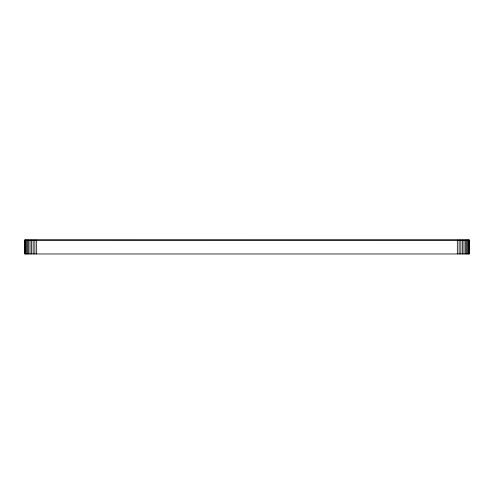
<?xml version="1.0" encoding="UTF-8"?>
<svg xmlns="http://www.w3.org/2000/svg" width="494" height="494" viewBox="0 0 494 494"><rect width="100%" height="100%" fill="white"/><g stroke="black" fill="none" stroke-linecap="round" stroke-linejoin="round"><path stroke-width="0.74" d="M24.7 240.041L469.3 240.041L469.3 253.959L24.7 253.959L24.7 240.041L469.3 240.059M468.948 240.059L468.948 253.959M468.361 240.059L468.361 253.959M467.559 240.059L467.559 253.959M466.546 240.059L466.546 253.959M465.348 240.059L465.348 253.959M463.983 240.059L463.983 253.959M462.47 240.059L462.47 253.959M460.84 240.059L460.84 253.959M459.117 240.059L459.117 253.959M457.333 240.059L457.333 253.959M36.667 240.059L36.667 253.959M34.883 240.059L34.883 253.959M33.16 240.059L33.16 253.959M31.53 240.059L31.53 253.959M30.017 240.059L30.017 253.959M28.652 240.059L28.652 253.959M27.454 240.059L27.454 253.959M26.441 240.059L26.441 253.959M25.639 240.059L25.639 253.959M25.052 240.059L25.052 253.959"/></g></svg>
